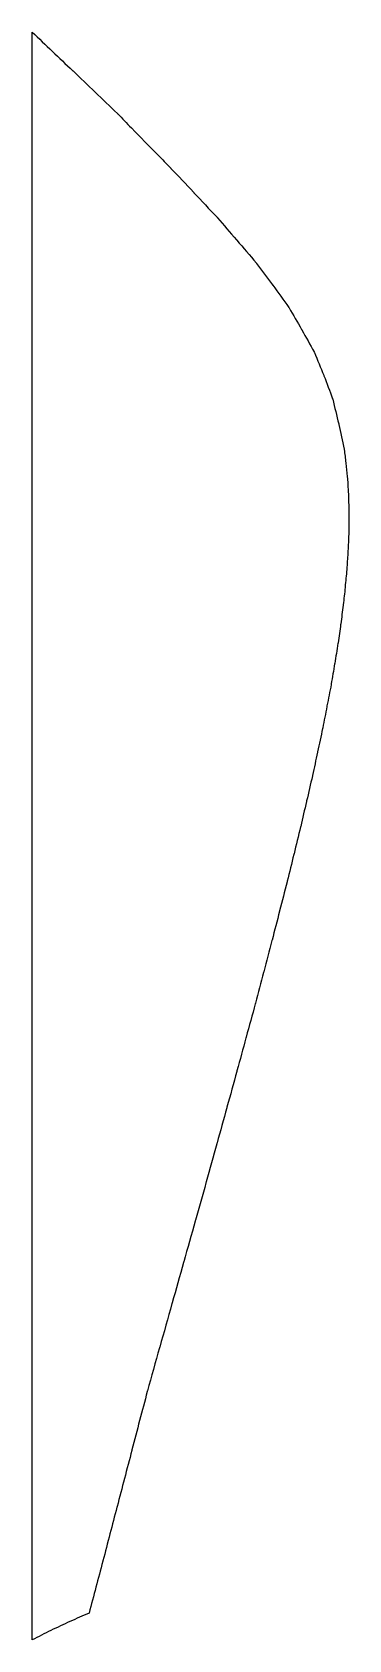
# Model space of a CAD drawing. Extents: x -32 to 115, y -51 to 70.
# Drawn here: x -28.33 to -25.71, y 1.44 to 14.72 of the extents above; entities that cross this region are included whole.
import ezdxf

# ---------------------------------------------------------------- set-up
doc = ezdxf.new("R2010")
doc.units = 0
doc.layers.add('VISIBLE', color=7, linetype='CONTINUOUS')

msp = doc.modelspace()

# ---------------------------------------------------------------- linework, layer by layer
at = {"layer": 'VISIBLE'}
msp.add_line((-28.325, 1.442), (-28.325, 14.718), dxfattribs=at)
for points, knots in [([(-28.325, 14.718), (-28.214, 14.612), (-28.103, 14.506), (-27.992, 14.4), (-27.99, 14.399), (-27.989, 14.398), (-27.988, 14.397), (-27.866, 14.28), (-27.744, 14.163), (-27.622, 14.046), (-27.621, 14.045), (-27.62, 14.044), (-27.619, 14.043), (-27.582, 14.005), (-27.544, 13.966), (-27.506, 13.927), (-27.505, 13.927), (-27.504, 13.926), (-27.503, 13.925), (-27.432, 13.852), (-27.361, 13.779), (-27.289, 13.706), (-27.289, 13.706), (-27.288, 13.705), (-27.287, 13.704), (-27.252, 13.668), (-27.216, 13.631), (-27.181, 13.595), (-27.18, 13.594), (-27.179, 13.593), (-27.179, 13.593), (-27.117, 13.527), (-27.055, 13.462), (-26.993, 13.396), (-26.992, 13.395), (-26.991, 13.393), (-26.99, 13.392), (-26.926, 13.324), (-26.863, 13.257), (-26.799, 13.189), (-26.798, 13.188), (-26.797, 13.187), (-26.796, 13.185), (-26.743, 13.125), (-26.691, 13.064), (-26.639, 13.003), (-26.637, 13.002), (-26.636, 13.001), (-26.635, 13), (-26.582, 12.937), (-26.528, 12.874), (-26.474, 12.811), (-26.473, 12.81), (-26.472, 12.809), (-26.472, 12.808), (-26.428, 12.749), (-26.384, 12.69), (-26.341, 12.631), (-26.34, 12.63), (-26.339, 12.629), (-26.338, 12.628), (-26.294, 12.567), (-26.25, 12.506), (-26.207, 12.445), (-26.206, 12.444), (-26.205, 12.443), (-26.204, 12.442), (-26.17, 12.382), (-26.135, 12.323), (-26.1, 12.263), (-26.099, 12.262), (-26.099, 12.261), (-26.098, 12.259), (-26.064, 12.198), (-26.03, 12.137), (-25.997, 12.077), (-25.996, 12.075), (-25.995, 12.074), (-25.995, 12.073), (-25.969, 12.01), (-25.943, 11.947), (-25.918, 11.885), (-25.917, 11.883), (-25.917, 11.882), (-25.916, 11.881), (-25.892, 11.818), (-25.868, 11.754), (-25.844, 11.691), (-25.844, 11.69), (-25.844, 11.689), (-25.843, 11.687), (-25.827, 11.619), (-25.811, 11.551), (-25.794, 11.483), (-25.794, 11.482), (-25.794, 11.48), (-25.793, 11.479), (-25.779, 11.411), (-25.764, 11.342), (-25.749, 11.274), (-25.749, 11.273), (-25.749, 11.273), (-25.749, 11.272), (-25.744, 11.235), (-25.74, 11.198), (-25.735, 11.161), (-25.735, 11.161), (-25.735, 11.16), (-25.735, 11.159), (-25.731, 11.123), (-25.727, 11.086), (-25.723, 11.049), (-25.723, 11.048), (-25.723, 11.048), (-25.723, 11.047), (-25.72, 11.008), (-25.718, 10.969), (-25.716, 10.93), (-25.716, 10.929), (-25.716, 10.928), (-25.716, 10.927), (-25.714, 10.888), (-25.712, 10.849), (-25.711, 10.81), (-25.71, 10.809), (-25.71, 10.809), (-25.71, 10.808), (-25.71, 10.766), (-25.71, 10.724), (-25.71, 10.683), (-25.71, 10.682), (-25.71, 10.681), (-25.71, 10.68), (-25.711, 10.638), (-25.711, 10.597), (-25.712, 10.555), (-25.712, 10.554), (-25.712, 10.554), (-25.712, 10.553), (-25.714, 10.508), (-25.717, 10.463), (-25.719, 10.419), (-25.719, 10.418), (-25.719, 10.417), (-25.719, 10.416), (-25.722, 10.371), (-25.724, 10.327), (-25.727, 10.282), (-25.727, 10.281), (-25.727, 10.28), (-25.727, 10.28), (-25.732, 10.232), (-25.737, 10.184), (-25.741, 10.136), (-25.741, 10.135), (-25.741, 10.134), (-25.741, 10.133), (-25.746, 10.085), (-25.751, 10.037), (-25.756, 9.989), (-25.756, 9.988), (-25.757, 9.987), (-25.757, 9.986), (-25.764, 9.935), (-25.77, 9.883), (-25.777, 9.832), (-25.777, 9.831), (-25.778, 9.83), (-25.778, 9.829), (-25.785, 9.777), (-25.792, 9.726), (-25.799, 9.674), (-25.799, 9.673), (-25.8, 9.672), (-25.8, 9.671), (-25.809, 9.616), (-25.818, 9.56), (-25.827, 9.505), (-25.827, 9.504), (-25.827, 9.503), (-25.828, 9.502), (-25.837, 9.446), (-25.846, 9.391), (-25.856, 9.336), (-25.856, 9.335), (-25.856, 9.334), (-25.856, 9.332), (-25.868, 9.273), (-25.879, 9.213), (-25.891, 9.154), (-25.891, 9.152), (-25.891, 9.151), (-25.891, 9.15), (-25.903, 9.09), (-25.915, 9.031), (-25.926, 8.972), (-25.926, 8.97), (-25.927, 8.969), (-25.927, 8.968), (-25.941, 8.904), (-25.954, 8.84), (-25.968, 8.775), (-25.968, 8.774), (-25.969, 8.773), (-25.969, 8.772), (-25.983, 8.708), (-25.996, 8.644), (-26.01, 8.58), (-26.011, 8.579), (-26.011, 8.577), (-26.011, 8.576), (-26.027, 8.507), (-26.043, 8.438), (-26.059, 8.369), (-26.059, 8.368), (-26.06, 8.366), (-26.06, 8.365), (-26.076, 8.296), (-26.092, 8.228), (-26.108, 8.159), (-26.108, 8.158), (-26.109, 8.156), (-26.109, 8.155), (-26.127, 8.081), (-26.145, 8.006), (-26.163, 7.932), (-26.164, 7.931), (-26.164, 7.929), (-26.165, 7.928), (-26.183, 7.854), (-26.201, 7.78), (-26.219, 7.707), (-26.219, 7.705), (-26.22, 7.704), (-26.22, 7.702), (-26.241, 7.622), (-26.261, 7.542), (-26.282, 7.463), (-26.282, 7.461), (-26.282, 7.46), (-26.283, 7.458), (-26.303, 7.379), (-26.323, 7.3), (-26.344, 7.221), (-26.344, 7.219), (-26.345, 7.218), (-26.345, 7.216), (-26.368, 7.13), (-26.39, 7.045), (-26.413, 6.959), (-26.414, 6.957), (-26.414, 6.956), (-26.414, 6.954), (-26.437, 6.869), (-26.459, 6.785), (-26.482, 6.7), (-26.482, 6.698), (-26.483, 6.696), (-26.483, 6.695), (-26.508, 6.603), (-26.533, 6.511), (-26.558, 6.419), (-26.559, 6.418), (-26.559, 6.416), (-26.56, 6.414), (-26.584, 6.323), (-26.609, 6.233), (-26.634, 6.142), (-26.634, 6.14), (-26.635, 6.138), (-26.635, 6.136), (-26.662, 6.038), (-26.689, 5.94), (-26.717, 5.842), (-26.717, 5.84), (-26.718, 5.838), (-26.718, 5.836), (-26.745, 5.739), (-26.772, 5.642), (-26.799, 5.545), (-26.799, 5.543), (-26.8, 5.541), (-26.8, 5.539), (-26.83, 5.434), (-26.859, 5.329), (-26.888, 5.224), (-26.889, 5.222), (-26.889, 5.219), (-26.89, 5.217), (-26.919, 5.114), (-26.948, 5.01), (-26.977, 4.907), (-26.978, 4.904), (-26.978, 4.902), (-26.979, 4.9), (-27.01, 4.788), (-27.042, 4.676), (-27.073, 4.564), (-27.074, 4.562), (-27.075, 4.559), (-27.075, 4.557), (-27.106, 4.447), (-27.138, 4.336), (-27.169, 4.226), (-27.169, 4.223), (-27.17, 4.221), (-27.171, 4.219), (-27.204, 4.099), (-27.238, 3.98), (-27.272, 3.86), (-27.272, 3.858), (-27.273, 3.855), (-27.274, 3.853), (-27.307, 3.735), (-27.341, 3.617), (-27.374, 3.499), (-27.374, 3.497), (-27.375, 3.495), (-27.375, 3.494), (-27.417, 3.333), (-27.459, 3.172), (-27.501, 3.011), (-27.502, 3.009), (-27.502, 3.008), (-27.502, 3.006), (-27.543, 2.852), (-27.583, 2.697), (-27.624, 2.543), (-27.624, 2.541), (-27.624, 2.54), (-27.625, 2.538), (-27.664, 2.391), (-27.702, 2.243), (-27.741, 2.095), (-27.742, 2.093), (-27.742, 2.092), (-27.742, 2.091), (-27.78, 1.948), (-27.818, 1.806), (-27.855, 1.664)], [0, 0, 0, 0, 0.00046052, 0.00046052, 0.00046052, 0.00046514, 0.00046514, 0.00046514, 0.00097287, 0.00097287, 0.00097287, 0.00097619, 0.00097619, 0.00097619, 0.00113865, 0.00113865, 0.00113865, 0.00114196, 0.00114196, 0.00114196, 0.00144798, 0.00144798, 0.00144798, 0.00145109, 0.00145109, 0.00145109, 0.00160358, 0.00160358, 0.00160358, 0.0016067, 0.0016067, 0.0016067, 0.00187674, 0.00187674, 0.00187674, 0.00188222, 0.00188222, 0.00188222, 0.0021608, 0.0021608, 0.0021608, 0.0021657, 0.0021657, 0.0021657, 0.0024061, 0.0024061, 0.0024061, 0.00241101, 0.00241101, 0.00241101, 0.00265895, 0.00265895, 0.00265895, 0.00266343, 0.00266343, 0.00266343, 0.00288313, 0.00288313, 0.00288313, 0.00288761, 0.00288761, 0.00288761, 0.00311223, 0.00311223, 0.00311223, 0.00311646, 0.00311646, 0.00311646, 0.00332343, 0.00332343, 0.00332343, 0.00332766, 0.00332766, 0.00332766, 0.00353669, 0.00353669, 0.00353669, 0.00354084, 0.00354084, 0.00354084, 0.0037442, 0.0037442, 0.0037442, 0.00374834, 0.00374834, 0.00374834, 0.00395094, 0.00395094, 0.00395094, 0.00395507, 0.00395507, 0.00395507, 0.00416514, 0.00416514, 0.00416514, 0.0041694, 0.0041694, 0.0041694, 0.00437882, 0.00437882, 0.00437882, 0.00438109, 0.00438109, 0.00438109, 0.00449246, 0.00449246, 0.00449246, 0.00449471, 0.00449471, 0.00449471, 0.00460533, 0.00460533, 0.00460533, 0.00460758, 0.00460758, 0.00460758, 0.00472523, 0.00472523, 0.00472523, 0.00472761, 0.00472761, 0.00472761, 0.00484462, 0.00484462, 0.00484462, 0.00484701, 0.00484701, 0.00484701, 0.00497229, 0.00497229, 0.00497229, 0.00497484, 0.00497484, 0.00497484, 0.00509963, 0.00509963, 0.00509963, 0.00510218, 0.00510218, 0.00510218, 0.00523643, 0.00523643, 0.00523643, 0.00523917, 0.00523917, 0.00523917, 0.00537307, 0.00537307, 0.00537307, 0.0053758, 0.0053758, 0.0053758, 0.0055203, 0.0055203, 0.0055203, 0.00552325, 0.00552325, 0.00552325, 0.0056675, 0.0056675, 0.0056675, 0.00567044, 0.00567044, 0.00567044, 0.00582639, 0.00582639, 0.00582639, 0.00582957, 0.00582957, 0.00582957, 0.00598529, 0.00598529, 0.00598529, 0.00598847, 0.00598847, 0.00598847, 0.00615701, 0.00615701, 0.00615701, 0.00616044, 0.00616044, 0.00616044, 0.00632855, 0.00632855, 0.00632855, 0.00633198, 0.00633198, 0.00633198, 0.0065142, 0.0065142, 0.0065142, 0.0065179, 0.0065179, 0.0065179, 0.00669943, 0.00669943, 0.00669943, 0.00670313, 0.00670313, 0.00670313, 0.00690006, 0.00690006, 0.00690006, 0.00690406, 0.00690406, 0.00690406, 0.00709998, 0.00709998, 0.00709998, 0.00710398, 0.00710398, 0.00710398, 0.00731664, 0.00731664, 0.00731664, 0.00732095, 0.00732095, 0.00732095, 0.00753223, 0.00753223, 0.00753223, 0.00753654, 0.00753654, 0.00753654, 0.00776591, 0.00776591, 0.00776591, 0.00777056, 0.00777056, 0.00777056, 0.00799814, 0.00799814, 0.00799814, 0.00800278, 0.00800278, 0.00800278, 0.00824983, 0.00824983, 0.00824983, 0.00825482, 0.00825482, 0.00825482, 0.00849961, 0.00849961, 0.00849961, 0.00850461, 0.00850461, 0.00850461, 0.00877028, 0.00877028, 0.00877028, 0.00877565, 0.00877565, 0.00877565, 0.00903856, 0.00903856, 0.00903856, 0.00904393, 0.00904393, 0.00904393, 0.00932918, 0.00932918, 0.00932918, 0.00933493, 0.00933493, 0.00933493, 0.00961686, 0.00961686, 0.00961686, 0.00962261, 0.00962261, 0.00962261, 0.00992836, 0.00992836, 0.00992836, 0.00993452, 0.00993452, 0.00993452, 0.01023636, 0.01023636, 0.01023636, 0.01024252, 0.01024252, 0.01024252, 0.01056971, 0.01056971, 0.01056971, 0.01057629, 0.01057629, 0.01057629, 0.01089892, 0.01089892, 0.01089892, 0.01090551, 0.01090551, 0.01090551, 0.01125506, 0.01125506, 0.01125506, 0.01126208, 0.01126208, 0.01126208, 0.01160639, 0.01160639, 0.01160639, 0.01161342, 0.01161342, 0.01161342, 0.01198625, 0.01198625, 0.01198625, 0.01199374, 0.01199374, 0.01199374, 0.01236182, 0.01236182, 0.01236182, 0.01236687, 0.01236687, 0.01236687, 0.01286604, 0.01286604, 0.01286604, 0.01287087, 0.01287087, 0.01287087, 0.01334953, 0.01334953, 0.01334953, 0.01335416, 0.01335416, 0.01335416, 0.01381282, 0.01381282, 0.01381282, 0.01381725, 0.01381725, 0.01381725, 0.01425855, 0.01425855, 0.01425855, 0.01425855]), ([(-27.855, 1.664), (-27.908, 1.641), (-27.961, 1.617), (-28.013, 1.594), (-28.014, 1.594), (-28.014, 1.594), (-28.015, 1.594), (-28.066, 1.569), (-28.118, 1.545), (-28.17, 1.52), (-28.17, 1.52), (-28.171, 1.52), (-28.171, 1.52), (-28.223, 1.494), (-28.274, 1.468), (-28.325, 1.442)], [0, 0, 0, 0, 0.0001723572, 0.0001723572, 0.0001723572, 0.0001740894, 0.0001740894, 0.0001740894, 0.0003455805, 0.0003455805, 0.0003455805, 0.0003473128, 0.0003473128, 0.0003473128, 0.0005196699, 0.0005196699, 0.0005196699, 0.0005196699])]:
    msp.add_open_spline(points, degree=3, knots=knots, dxfattribs=at)

doc.saveas('drawing.dxf')
